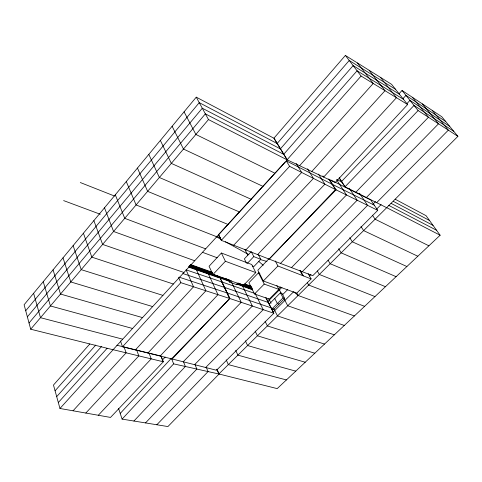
<?xml version="1.0" encoding="UTF-8"?>
<svg xmlns="http://www.w3.org/2000/svg" width="482" height="482" viewBox="0 0 482 482"><rect width="100%" height="100%" fill="white"/><g stroke="black" fill="none" stroke-linecap="round" stroke-linejoin="round"><path stroke-width="0.72" d="M283.555 153.83L274.125 138.334L196.258 97.159L24.1 304.757L30.703 329.218L113.047 349.733L287.272 159.934L283.922 154.433L205.356 113.854L29.028 322.994M25.721 310.763L199.247 102.648L277.355 143.636M27.366 316.843L202.283 108.215L280.62 149.004M30.703 329.218L208.471 119.572L196.258 97.159M345.377 55.436L273.927 138.183L287.073 159.789L335.219 182.551L407.615 104.54L391.619 84.356L345.377 55.436L361.09 76.036L407.615 104.54M277.156 143.485L349.233 60.485L395.547 89.309M280.422 148.854L353.137 65.6L399.518 94.321M283.723 154.288L357.09 70.782L403.542 99.4M89.803 343.967L53.478 385.04L59.967 408.477L110.523 417.424L163.302 361.777L161.127 356.102L149.071 353.137L151.203 358.867L98.316 415.267M287.073 159.789L361.09 76.036M55.075 390.806L95.761 345.064M56.689 396.638L101.648 346.371M299.599 165.712L373.219 83.464L357.421 62.967M58.322 402.524L107.106 348.293M59.967 408.477L113.137 349.709L163.302 361.777M311.788 171.472L385.01 90.688L369.134 70.294M120.464 340.925L122.518 346.787L180.828 282.669L178.623 277.548M274.65 173.514L218.515 234.674L221.298 240.349L269.107 259.105L336.026 189.836L329.586 179.798M275.662 172.411L285.266 161.946M73.047 410.791L126.133 352.836L124.079 346.998M135.376 349.938L193.523 286.778L186.052 269.83L221.979 281.976M221.298 240.349L289.61 166.338L286.278 160.843L332.598 184.492M162.121 360.373L165.169 357.06M85.826 413.056L138.822 355.891L136.725 350.107M120.223 413.429L171.423 358.228L173.634 363.862L219.057 374.038L167.917 426.564L122.091 419.111L118.608 408.513M221.395 253.02L209.068 266.269L212.923 274.553L243.476 285.35L255.803 272.583L251.694 264.504L221.395 253.02L225.389 261.268L255.803 272.583M233.716 245.218L301.69 172.454L296.117 163.404M147.926 353.023L205.904 290.785L195.849 268.498M122.091 419.111L173.634 363.862M398.976 93.761L402.048 90.477L441.765 116.698L457.9 136.34L386.672 207.688L344.998 186.823L339.232 178.003M212.923 274.553L225.389 261.268M160.181 356.029L217.978 294.689L207.784 272.589M402.91 98.671L405.989 95.406L445.729 121.524M133.918 421.033L185.371 366.489L183.413 361.602M245.82 249.965L313.445 178.406L307.456 168.821M406.874 103.672L409.977 100.395L449.742 126.405M341.521 181.509L414.014 105.444L453.797 131.345M247.38 263.335L253.803 256.611L260.798 259.328L253.906 266.504L252.502 265.974M228.414 279.566L229.661 282.175L231.191 280.572M257.611 254.592L324.886 184.196L318.482 174.092M377.743 210.351L335.508 189.571L269.155 259.117L312.764 275.704L377.743 210.351L370.803 200.018L330.622 179.913M145.498 422.919L196.855 369.061L195.144 364.91M344.998 186.823L418.099 110.559L457.9 136.34M238.253 283.067L236.722 284.657L229.661 282.175M269.143 258.533L257.822 270.251L263.317 280.976L296.719 293.195L311.119 278.897L308.203 273.692M280.458 263.413L346.474 194.969L336.629 179.804M156.825 424.763L208.073 371.58L206.344 367.465M259.876 273.348L258.491 272.83L248.923 282.711L254.532 293.996L269.251 299.117L278.903 289.393L276.849 285.471M355.818 192.24L428.45 117.265L412.369 97.292M183.214 361.783L241.217 302.322L231.414 281.922M291.49 267.612L357.162 200.223L349.522 188.601M263.317 280.976L277.933 266.004L311.119 278.897M366.362 197.524L438.53 123.79L422.425 103.925M254.532 293.996L264.244 284.079L278.903 289.393M302.256 271.703L367.579 205.35L359.53 193.24M194.571 364.675L252.351 306.046L241.801 284.482L238.355 283.265M376.641 202.669L448.338 130.146L432.221 110.396M278.397 289.104L280.506 286.977M267.811 301.551L281.946 287.32M205.669 367.501L263.22 309.679L255.195 293.556M269.155 304.124L280.416 292.815L282.06 293.405L284.693 298.436L273.366 309.733L271.715 309.179L283.048 297.852L284.693 298.436M282.657 294.61L287.778 289.483M372.941 204.181L375.55 201.566M273.167 312.125L293.689 291.688M309.402 276.029L310.992 274.445M376.912 208.784L381.117 204.597M273.842 313.228L216.514 370.26L171.592 358.825L229.806 298.515L273.842 313.228L266.076 297.894M218.882 373.966L386.751 207.67L440.126 235.234L277.192 388.619L218.882 373.966L216.84 369.206M116.885 345.233L148.342 352.963M122.518 346.787L172.146 358.969L229.763 298.503L219.485 276.596M122.729 339.183L40.488 317.686L33.601 293.297M286.416 379.937L228.317 364.615L226.221 359.867M132.556 328.483L50.423 305.968L43.253 281.663M295.761 371.14L237.885 355.138L235.734 350.396M142.527 317.62L60.521 294.056L53.056 269.842M260.515 259.611L266.98 261.485M305.22 362.235L247.585 345.534L245.374 340.798M152.649 306.594L70.782 281.952L63.015 257.828M314.8 353.216L257.412 335.797L255.147 331.074M162.922 295.4L81.217 269.649L73.137 245.627M324.507 344.076L267.377 325.922L265.052 321.217M180.828 282.669L229.763 298.503L219.437 276.584L189.052 266.166M179.051 277.138L227.143 292.935M173.357 284.031L91.821 257.141L83.422 233.222M182.907 273.547L224.546 287.429M334.339 334.821L277.481 315.915L273.734 308.558M227.185 292.948L271.113 307.841M183.955 272.487L102.606 244.422L93.87 220.617M224.588 287.435L268.414 302.509M279.012 304.106L277.361 303.54L274.764 298.491M344.293 325.446L287.724 305.769L283.88 298.43M222.021 281.988L254.52 293.321M189.04 267.245L219.183 277.861M189.607 265.6L212.713 273.776M189.408 265.992L218.352 276.222M220.19 276.843L229.36 280.09M242.47 284.723L251.899 288.055M188.974 266.299L219.099 276.939M188.775 266.691L219.141 277.397M190.685 264.588L212.544 272.36M190.239 264.895L212.634 272.842M190.047 265.293L212.622 273.294M194.716 260.762L113.571 231.487L104.498 207.808M294.171 292.068L298.111 295.484L354.384 315.951M225.859 278.729L229.372 280.018M237.807 283.121L251.857 288.278M222.027 277.771L228.992 280.325M237.343 283.392L252.664 289.013M221.708 278.108L229.426 280.934M237.144 283.765L252.586 289.423M221.389 278.439L229.733 281.494M236.692 284.043L252.689 289.893M244.76 283.904L251.098 286.242M244.241 284.157L251.212 286.73M244.091 284.543L251.122 287.133M243.579 284.796L251.941 287.875M63.624 200.602L100.25 214.243M202.392 252.273L217.189 257.78M205.651 248.851L124.73 218.334L115.3 194.782M364.609 306.329L308.643 285.049L307.329 282.681M216.755 236.758L136.075 204.952L126.284 181.539M80.301 182.533L114.487 196.023M216.352 236.216L220.539 237.867M374.966 296.575L319.325 274.463L317.307 270.932M228.04 224.461L147.619 191.342L137.454 168.067M385.461 286.694L330.158 263.732L328.085 260.208M239.5 211.978L159.361 177.49L148.811 154.373M396.102 276.68L341.148 252.845L338.671 248.748M251.152 199.283L171.315 163.392L160.367 140.437M406.886 266.528L352.3 241.795L349.757 237.722M262.997 186.383L183.479 149.046L172.122 126.26M417.816 256.237L363.615 230.589L361.006 226.528M275.035 173.267L195.861 134.442L184.082 111.836M332.08 184.226L374.255 205.151M428.896 245.808L375.098 219.214L372.417 215.177M336.918 179.563L342.238 182.244M289.61 166.338L336.026 189.836M208.471 119.572L287.272 159.934M388.552 205.278L436.559 230.269M391.053 203.332L433.029 225.359M393.366 201.374L429.534 220.497M395.192 199.235L426.076 215.689L440.126 235.234M216.207 236.674L221.437 239.56M225.359 241.723L248.893 254.701M258.714 261.358L263.214 265.257M402.048 90.477L418.099 110.559M380.527 77.415L396.469 97.707L323.657 177.087L322.898 175.888M339.22 177.864L345.166 186.956M328.694 178.943L335.508 189.571M300.437 270.637L303.341 275.879M299.786 270.384L302.684 275.62M296.828 293.11L298.111 295.484M275.246 260.985L277.933 266.004M278.723 288.579L281.12 293.152M280.416 292.815L283.048 297.852M258.527 254.978L260.798 259.328M253.803 256.611L251.224 251.616L244.362 258.846L246.573 263.226M258.491 272.83L264.244 284.079M244.862 249.501L247.784 255.237M268.709 298.677L271.047 303.268M272.728 308.474L273.366 309.733M265.865 297.683L273.625 313.011M218.593 234.571L221.563 240.626M221.792 281.874L229.577 298.406M217.014 369.278L219.057 374.038M160.958 356.078L163.109 361.699"/></g></svg>
